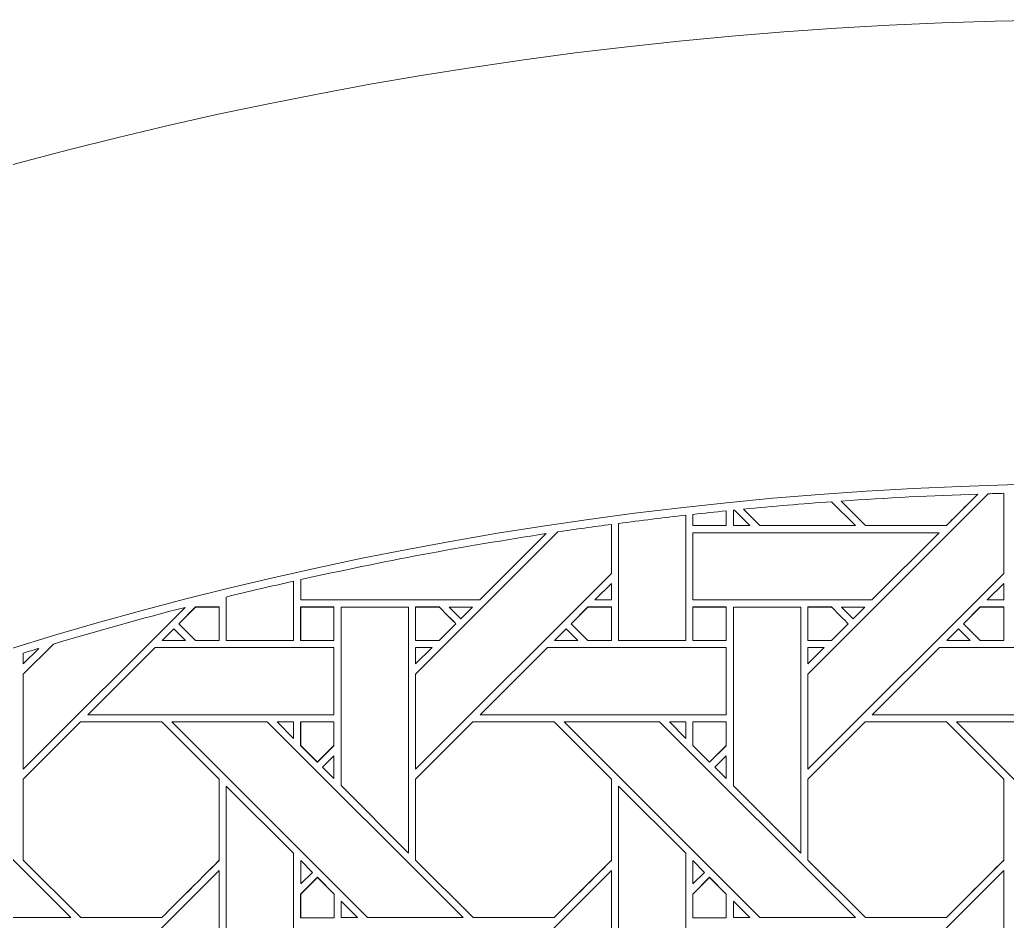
# Model space of a CAD drawing. Header units: inches. Extents: x 2.4 to 22.4, y -0.9 to 19.1.
# Drawn here: x 9.766 to 12.154, y 16.913 to 19.095 of the extents above; entities that cross this region are included whole.
import ezdxf

# ---------------------------------------------------------------- set-up
doc = ezdxf.new("R2010")
doc.units = ezdxf.units.IN
doc.header["$MEASUREMENT"] = 0
doc.layers.add('Design', color=7, linetype='Continuous', lineweight=0)

msp = doc.modelspace()

# ---------------------------------------------------------------- linework, layer by layer
at = {"layer": 'Design'}
for points, knots in [([(12.3829, 19.0948), (6.86, 19.0948), (2.3829, 14.6176), (2.3829, 9.0948), (2.3829, 3.5719), (6.86, -0.9052), (12.3829, -0.9052), (17.9057, -0.9052), (22.3829, 3.5719), (22.3829, 9.0948), (22.3829, 14.6176), (17.9057, 19.0948), (12.3829, 19.0948)], [0, 0, 0, 0, 1, 1, 1, 2, 2, 2, 3, 3, 3, 4, 4, 4, 4]), ([(12.3829, 17.972), (7.4801, 17.972), (3.5056, 13.9975), (3.5056, 9.0948), (3.5056, 4.192), (7.4801, 0.2175), (12.3829, 0.2175), (17.2856, 0.2175), (21.2601, 4.192), (21.2601, 9.0948), (21.2601, 13.9975), (17.2856, 17.972), (12.3829, 17.972)], [0, 0, 0, 0, 1, 1, 1, 2, 2, 2, 3, 3, 3, 4, 4, 4, 4]), ([(12.1453, 17.949), (12.1453, 17.949), (12.1453, 17.7552), (12.1453, 17.7552), (12.1453, 17.7552), (11.6717, 17.2815), (11.6717, 17.2815), (11.6717, 17.2815), (11.6717, 17.5116), (11.6717, 17.5116), (11.6717, 17.5116), (12.108, 17.9479), (12.108, 17.9479), (12.1204, 17.9482), (12.1329, 17.9487), (12.1453, 17.949)], [0, 0, 0, 0, 1, 1, 1, 2, 2, 2, 3, 3, 3, 4, 4, 4, 5, 5, 5, 5]), ([(12.0066, 17.8711), (12.0066, 17.8711), (11.8109, 17.8711), (11.8109, 17.8711), (11.8109, 17.8711), (11.7519, 17.9301), (11.7519, 17.9301), (11.8617, 17.9378), (11.972, 17.9434), (12.0826, 17.9471), (12.048, 17.9125), (12.0116, 17.8761), (12.0066, 17.8711)], [0, 0, 0, 0, 1, 1, 1, 2, 2, 2, 3, 3, 3, 4, 4, 4, 4]), ([(11.8109, 17.871), (11.8109, 17.871), (11.7519, 17.9301), (11.7519, 17.9301), (11.8618, 17.9378), (11.9721, 17.9434), (12.0828, 17.9471), (12.0828, 17.9471), (12.0066, 17.871), (12.0066, 17.871), (12.0066, 17.871), (11.8109, 17.871), (11.8109, 17.871)], [0, 0, 0, 0, 1, 1, 1, 2, 2, 2, 3, 3, 3, 4, 4, 4, 4]), ([(11.7867, 17.871), (11.7867, 17.871), (11.5556, 17.871), (11.5556, 17.871), (11.5556, 17.871), (11.5161, 17.9105), (11.5161, 17.9105), (11.5869, 17.9174), (11.6579, 17.9234), (11.7291, 17.9285), (11.7291, 17.9285), (11.7867, 17.871), (11.7867, 17.871)], [0, 0, 0, 0, 1, 1, 1, 2, 2, 2, 3, 3, 3, 4, 4, 4, 4]), ([(11.3765, 17.896), (11.3765, 17.896), (11.3765, 17.593), (11.3765, 17.593), (11.3765, 17.593), (11.2137, 17.593), (11.2137, 17.593), (11.2137, 17.593), (11.2137, 17.876), (11.2137, 17.876), (11.2679, 17.8831), (11.3221, 17.8899), (11.3765, 17.896)], [0, 0, 0, 0, 1, 1, 1, 2, 2, 2, 3, 3, 3, 4, 4, 4, 4]), ([(11.4744, 17.9064), (11.4744, 17.9064), (11.4744, 17.8709), (11.4744, 17.8709), (11.4744, 17.8709), (11.3938, 17.8709), (11.3938, 17.8709), (11.3938, 17.8709), (11.3938, 17.8979), (11.3938, 17.8979), (11.4206, 17.9009), (11.4475, 17.9037), (11.4744, 17.9064)], [0, 0, 0, 0, 1, 1, 1, 2, 2, 2, 3, 3, 3, 4, 4, 4, 4]), ([(11.4744, 17.9064), (11.4744, 17.9064), (11.4744, 17.8707), (11.4744, 17.8707), (11.4744, 17.8707), (11.3938, 17.8707), (11.3938, 17.8707), (11.3938, 17.8707), (11.3938, 17.8979), (11.3938, 17.8979), (11.4206, 17.9009), (11.4475, 17.9037), (11.4744, 17.9064)], [0, 0, 0, 0, 1, 1, 1, 2, 2, 2, 3, 3, 3, 4, 4, 4, 4]), ([(11.4917, 17.9082), (11.4917, 17.9082), (11.494, 17.9085), (11.494, 17.9085), (11.494, 17.9085), (11.5314, 17.871), (11.5314, 17.871), (11.5314, 17.871), (11.4917, 17.871), (11.4917, 17.871), (11.4917, 17.871), (11.4917, 17.9082), (11.4917, 17.9082)], [0, 0, 0, 0, 1, 1, 1, 2, 2, 2, 3, 3, 3, 4, 4, 4, 4]), ([(11.1966, 17.8738), (11.1966, 17.8738), (11.1966, 17.7552), (11.1966, 17.7552), (11.1966, 17.7552), (10.7229, 17.2815), (10.7229, 17.2815), (10.7229, 17.2815), (10.7229, 17.5116), (10.7229, 17.5116), (10.7229, 17.5116), (11.067, 17.8556), (11.067, 17.8556), (11.1101, 17.862), (11.1533, 17.868), (11.1966, 17.8738)], [0, 0, 0, 0, 1, 1, 1, 2, 2, 2, 3, 3, 3, 4, 4, 4, 5, 5, 5, 5]), ([(11.0384, 17.8513), (11.0384, 17.8513), (10.8781, 17.691), (10.8781, 17.691), (10.8781, 17.691), (10.4451, 17.691), (10.4451, 17.691), (10.4451, 17.691), (10.4451, 17.7401), (10.4451, 17.7401), (10.6413, 17.7839), (10.8391, 17.821), (11.0384, 17.8513)], [0, 0, 0, 0, 1, 1, 1, 2, 2, 2, 3, 3, 3, 4, 4, 4, 4]), ([(11.3938, 17.8537), (11.3938, 17.8537), (11.9895, 17.8537), (11.9895, 17.8537), (11.9895, 17.8537), (11.8268, 17.691), (11.8268, 17.691), (11.8268, 17.691), (11.3938, 17.691), (11.3938, 17.691), (11.3938, 17.691), (11.3938, 17.8537), (11.3938, 17.8537)], [0, 0, 0, 0, 1, 1, 1, 2, 2, 2, 3, 3, 3, 4, 4, 4, 4]), ([(10.4278, 17.7363), (10.4278, 17.7363), (10.4278, 17.593), (10.4278, 17.593), (10.4278, 17.593), (10.265, 17.593), (10.265, 17.593), (10.265, 17.593), (10.265, 17.698), (10.265, 17.698), (10.3192, 17.7113), (10.3734, 17.7241), (10.4278, 17.7363)], [0, 0, 0, 0, 1, 1, 1, 2, 2, 2, 3, 3, 3, 4, 4, 4, 4]), ([(11.1568, 17.691), (11.1568, 17.691), (11.1966, 17.7308), (11.1966, 17.7308), (11.1966, 17.7308), (11.1966, 17.691), (11.1966, 17.691), (11.1966, 17.691), (11.1568, 17.691), (11.1568, 17.691)], [0, 0, 0, 0, 1, 1, 1, 2, 2, 2, 3, 3, 3, 3]), ([(12.1056, 17.691), (12.1056, 17.691), (12.1453, 17.7308), (12.1453, 17.7308), (12.1453, 17.7308), (12.1453, 17.691), (12.1453, 17.691), (12.1453, 17.691), (12.1056, 17.691), (12.1056, 17.691)], [0, 0, 0, 0, 1, 1, 1, 2, 2, 2, 3, 3, 3, 3]), ([(10.2478, 17.5931), (10.2478, 17.5931), (10.1907, 17.5931), (10.1907, 17.5931), (10.1907, 17.5931), (10.1504, 17.6335), (10.1504, 17.6335), (10.1504, 17.6335), (10.1908, 17.6739), (10.1908, 17.6739), (10.1908, 17.6739), (10.2478, 17.6739), (10.2478, 17.6739), (10.2478, 17.6739), (10.2478, 17.5931), (10.2478, 17.5931)], [0, 0, 0, 0, 1, 1, 1, 2, 2, 2, 3, 3, 3, 4, 4, 4, 5, 5, 5, 5]), ([(10.1504, 17.6333), (10.1504, 17.6333), (10.1908, 17.6738), (10.1908, 17.6738), (10.1908, 17.6738), (10.2479, 17.6738), (10.2479, 17.6738), (10.2479, 17.6738), (10.2479, 17.593), (10.2479, 17.593), (10.2479, 17.593), (10.1908, 17.593), (10.1908, 17.593), (10.1908, 17.593), (10.1504, 17.6333), (10.1504, 17.6333)], [0, 0, 0, 0, 1, 1, 1, 2, 2, 2, 3, 3, 3, 4, 4, 4, 5, 5, 5, 5]), ([(10.5253, 17.5931), (10.5253, 17.5931), (10.445, 17.5931), (10.445, 17.5931), (10.445, 17.5931), (10.445, 17.6739), (10.445, 17.6739), (10.445, 17.6739), (10.5253, 17.6739), (10.5253, 17.6739), (10.5253, 17.6739), (10.5253, 17.5931), (10.5253, 17.5931)], [0, 0, 0, 0, 1, 1, 1, 2, 2, 2, 3, 3, 3, 4, 4, 4, 4]), ([(10.4451, 17.6737), (10.4451, 17.6737), (10.5253, 17.6737), (10.5253, 17.6737), (10.5253, 17.6737), (10.5253, 17.593), (10.5253, 17.593), (10.5253, 17.593), (10.4451, 17.593), (10.4451, 17.593), (10.4451, 17.593), (10.4451, 17.6737), (10.4451, 17.6737)], [0, 0, 0, 0, 1, 1, 1, 2, 2, 2, 3, 3, 3, 4, 4, 4, 4]), ([(10.5429, 17.2416), (10.5429, 17.2416), (10.5429, 17.6737), (10.5429, 17.6737), (10.5429, 17.6737), (10.7058, 17.6737), (10.7058, 17.6737), (10.7058, 17.6737), (10.7058, 17.0786), (10.7058, 17.0786), (10.7058, 17.0786), (10.5429, 17.2416), (10.5429, 17.2416)], [0, 0, 0, 0, 1, 1, 1, 2, 2, 2, 3, 3, 3, 4, 4, 4, 4]), ([(10.7229, 17.5931), (10.7229, 17.5931), (10.7229, 17.6739), (10.7229, 17.6739), (10.7229, 17.6739), (10.78, 17.6739), (10.78, 17.6739), (10.7851, 17.6688), (10.8159, 17.638), (10.8203, 17.6335), (10.8203, 17.6335), (10.7799, 17.5931), (10.7799, 17.5931), (10.7799, 17.5931), (10.7229, 17.5931), (10.7229, 17.5931)], [0, 0, 0, 0, 1, 1, 1, 2, 2, 2, 3, 3, 3, 4, 4, 4, 5, 5, 5, 5]), ([(10.7229, 17.593), (10.7229, 17.593), (10.7229, 17.6737), (10.7229, 17.6737), (10.7229, 17.6737), (10.78, 17.6737), (10.78, 17.6737), (10.7852, 17.6685), (10.816, 17.6377), (10.8203, 17.6334), (10.8203, 17.6334), (10.7799, 17.593), (10.7799, 17.593), (10.7799, 17.593), (10.7229, 17.593), (10.7229, 17.593)], [0, 0, 0, 0, 1, 1, 1, 2, 2, 2, 3, 3, 3, 4, 4, 4, 5, 5, 5, 5]), ([(10.8044, 17.6737), (10.8044, 17.6737), (10.8608, 17.6737), (10.8608, 17.6737), (10.8608, 17.6737), (10.8325, 17.6456), (10.8325, 17.6456), (10.8325, 17.6456), (10.8044, 17.6737), (10.8044, 17.6737)], [0, 0, 0, 0, 1, 1, 1, 2, 2, 2, 3, 3, 3, 3]), ([(11.1966, 17.5931), (11.1966, 17.5931), (11.1395, 17.5931), (11.1395, 17.5931), (11.1395, 17.5931), (11.0991, 17.6335), (11.0991, 17.6335), (11.0991, 17.6335), (11.1395, 17.6739), (11.1395, 17.6739), (11.1395, 17.6739), (11.1966, 17.6739), (11.1966, 17.6739), (11.1966, 17.6739), (11.1966, 17.5931), (11.1966, 17.5931)], [0, 0, 0, 0, 1, 1, 1, 2, 2, 2, 3, 3, 3, 4, 4, 4, 5, 5, 5, 5]), ([(11.1966, 17.6738), (11.1966, 17.6738), (11.1966, 17.593), (11.1966, 17.593), (11.1966, 17.593), (11.1395, 17.593), (11.1395, 17.593), (11.1395, 17.593), (11.0991, 17.6333), (11.0991, 17.6333), (11.0991, 17.6333), (11.1396, 17.6738), (11.1396, 17.6738), (11.1396, 17.6738), (11.1966, 17.6738), (11.1966, 17.6738)], [0, 0, 0, 0, 1, 1, 1, 2, 2, 2, 3, 3, 3, 4, 4, 4, 5, 5, 5, 5]), ([(11.474, 17.5931), (11.474, 17.5931), (11.3938, 17.5931), (11.3938, 17.5931), (11.3938, 17.5931), (11.3938, 17.6739), (11.3938, 17.6739), (11.3938, 17.6739), (11.474, 17.6739), (11.474, 17.6739), (11.474, 17.6739), (11.474, 17.5931), (11.474, 17.5931)], [0, 0, 0, 0, 1, 1, 1, 2, 2, 2, 3, 3, 3, 4, 4, 4, 4]), ([(11.4741, 17.593), (11.4741, 17.593), (11.3938, 17.593), (11.3938, 17.593), (11.3938, 17.593), (11.3938, 17.6737), (11.3938, 17.6737), (11.3938, 17.6737), (11.4741, 17.6737), (11.4741, 17.6737), (11.4741, 17.6737), (11.4741, 17.593), (11.4741, 17.593)], [0, 0, 0, 0, 1, 1, 1, 2, 2, 2, 3, 3, 3, 4, 4, 4, 4]), ([(11.4916, 17.2415), (11.4916, 17.2415), (11.4916, 17.6737), (11.4916, 17.6737), (11.4916, 17.6737), (11.6545, 17.6737), (11.6545, 17.6737), (11.6545, 17.6737), (11.6545, 17.0786), (11.6545, 17.0786), (11.6545, 17.0786), (11.4916, 17.2415), (11.4916, 17.2415)], [0, 0, 0, 0, 1, 1, 1, 2, 2, 2, 3, 3, 3, 4, 4, 4, 4]), ([(11.7286, 17.5931), (11.7286, 17.5931), (11.6716, 17.5931), (11.6716, 17.5931), (11.6716, 17.5931), (11.6716, 17.6739), (11.6716, 17.6739), (11.6716, 17.6739), (11.7287, 17.6739), (11.7287, 17.6739), (11.7338, 17.6688), (11.7646, 17.638), (11.769, 17.6335), (11.769, 17.6335), (11.7286, 17.5931), (11.7286, 17.5931)], [0, 0, 0, 0, 1, 1, 1, 2, 2, 2, 3, 3, 3, 4, 4, 4, 5, 5, 5, 5]), ([(11.6717, 17.593), (11.6717, 17.593), (11.6717, 17.6737), (11.6717, 17.6737), (11.6717, 17.6737), (11.7287, 17.6737), (11.7287, 17.6737), (11.7339, 17.6686), (11.7646, 17.6378), (11.7691, 17.6334), (11.7691, 17.6334), (11.7286, 17.593), (11.7286, 17.593), (11.7286, 17.593), (11.6717, 17.593), (11.6717, 17.593)], [0, 0, 0, 0, 1, 1, 1, 2, 2, 2, 3, 3, 3, 4, 4, 4, 5, 5, 5, 5]), ([(11.7531, 17.6737), (11.7531, 17.6737), (11.8096, 17.6737), (11.8096, 17.6737), (11.8096, 17.6737), (11.7813, 17.6456), (11.7813, 17.6456), (11.7813, 17.6456), (11.7531, 17.6737), (11.7531, 17.6737)], [0, 0, 0, 0, 1, 1, 1, 2, 2, 2, 3, 3, 3, 3]), ([(12.0478, 17.6335), (12.0478, 17.6335), (12.0883, 17.6739), (12.0883, 17.6739), (12.0883, 17.6739), (12.1453, 17.6739), (12.1453, 17.6739), (12.1453, 17.6739), (12.1453, 17.5931), (12.1453, 17.5931), (12.1453, 17.5931), (12.0882, 17.5931), (12.0882, 17.5931), (12.0882, 17.5931), (12.0478, 17.6335), (12.0478, 17.6335)], [0, 0, 0, 0, 1, 1, 1, 2, 2, 2, 3, 3, 3, 4, 4, 4, 5, 5, 5, 5]), ([(12.1453, 17.6738), (12.1453, 17.6738), (12.1453, 17.593), (12.1453, 17.593), (12.1453, 17.593), (12.0882, 17.593), (12.0882, 17.593), (12.0882, 17.593), (12.0479, 17.6333), (12.0479, 17.6333), (12.0479, 17.6333), (12.0883, 17.6738), (12.0883, 17.6738), (12.0883, 17.6738), (12.1453, 17.6738), (12.1453, 17.6738)], [0, 0, 0, 0, 1, 1, 1, 2, 2, 2, 3, 3, 3, 4, 4, 4, 5, 5, 5, 5]), ([(10.1657, 17.673), (10.1657, 17.673), (9.7742, 17.2815), (9.7742, 17.2815), (9.7742, 17.2815), (9.7742, 17.5116), (9.7742, 17.5116), (9.7742, 17.5116), (9.8469, 17.5843), (9.8469, 17.5843), (9.9526, 17.6159), (10.0589, 17.6455), (10.1657, 17.673)], [0, 0, 0, 0, 1, 1, 1, 2, 2, 2, 3, 3, 3, 4, 4, 4, 4]), ([(10.1666, 17.593), (10.1666, 17.593), (10.11, 17.593), (10.11, 17.593), (10.11, 17.593), (10.1383, 17.6212), (10.1383, 17.6212), (10.1383, 17.6212), (10.1666, 17.593), (10.1666, 17.593)], [0, 0, 0, 0, 1, 1, 1, 2, 2, 2, 3, 3, 3, 3]), ([(11.1153, 17.593), (11.1153, 17.593), (11.0588, 17.593), (11.0588, 17.593), (11.0588, 17.593), (11.087, 17.6212), (11.087, 17.6212), (11.087, 17.6212), (11.1153, 17.593), (11.1153, 17.593)], [0, 0, 0, 0, 1, 1, 1, 2, 2, 2, 3, 3, 3, 3]), ([(12.064, 17.593), (12.064, 17.593), (12.0075, 17.593), (12.0075, 17.593), (12.0075, 17.593), (12.0358, 17.6212), (12.0358, 17.6212), (12.0358, 17.6212), (12.064, 17.593), (12.064, 17.593)], [0, 0, 0, 0, 1, 1, 1, 2, 2, 2, 3, 3, 3, 3]), ([(9.7742, 17.5623), (9.7868, 17.5662), (9.7994, 17.5699), (9.812, 17.5737), (9.812, 17.5737), (9.7742, 17.536), (9.7742, 17.536), (9.7742, 17.536), (9.7742, 17.5623), (9.7742, 17.5623)], [0, 0, 0, 0, 1, 1, 1, 2, 2, 2, 3, 3, 3, 3]), ([(10.5253, 17.5758), (10.5253, 17.5758), (10.5253, 17.413), (10.5253, 17.413), (10.5253, 17.413), (9.9301, 17.413), (9.9301, 17.413), (9.9301, 17.413), (10.0929, 17.5758), (10.0929, 17.5758), (10.0929, 17.5758), (10.5253, 17.5758), (10.5253, 17.5758)], [0, 0, 0, 0, 1, 1, 1, 2, 2, 2, 3, 3, 3, 4, 4, 4, 4]), ([(10.7628, 17.5758), (10.7628, 17.5758), (10.7229, 17.536), (10.7229, 17.536), (10.7229, 17.536), (10.7229, 17.5758), (10.7229, 17.5758), (10.7229, 17.5758), (10.7628, 17.5758), (10.7628, 17.5758)], [0, 0, 0, 0, 1, 1, 1, 2, 2, 2, 3, 3, 3, 3]), ([(11.4741, 17.5758), (11.4741, 17.5758), (11.4741, 17.413), (11.4741, 17.413), (11.4741, 17.413), (10.8788, 17.413), (10.8788, 17.413), (10.8788, 17.413), (11.0416, 17.5758), (11.0416, 17.5758), (11.0416, 17.5758), (11.4741, 17.5758), (11.4741, 17.5758)], [0, 0, 0, 0, 1, 1, 1, 2, 2, 2, 3, 3, 3, 4, 4, 4, 4]), ([(11.7115, 17.5758), (11.7115, 17.5758), (11.6717, 17.536), (11.6717, 17.536), (11.6717, 17.536), (11.6717, 17.5758), (11.6717, 17.5758), (11.6717, 17.5758), (11.7115, 17.5758), (11.7115, 17.5758)], [0, 0, 0, 0, 1, 1, 1, 2, 2, 2, 3, 3, 3, 3]), ([(12.4228, 17.5758), (12.4228, 17.5758), (12.4228, 17.413), (12.4228, 17.413), (12.4228, 17.413), (11.8275, 17.413), (11.8275, 17.413), (11.8275, 17.413), (11.9904, 17.5758), (11.9904, 17.5758), (11.9904, 17.5758), (12.4228, 17.5758), (12.4228, 17.5758)], [0, 0, 0, 0, 1, 1, 1, 2, 2, 2, 3, 3, 3, 4, 4, 4, 4]), ([(9.286, 17.3959), (9.286, 17.3959), (9.4156, 17.3959), (9.4156, 17.3959), (9.4156, 17.3959), (9.8892, 16.9222), (9.8892, 16.9222), (9.8892, 16.9222), (9.6582, 16.9222), (9.6582, 16.9222), (9.6582, 16.9222), (9.2125, 17.3681), (9.2125, 17.3681), (9.2369, 17.3775), (9.2614, 17.3867), (9.286, 17.3959)], [0, 0, 0, 0, 1, 1, 1, 2, 2, 2, 3, 3, 3, 4, 4, 4, 5, 5, 5, 5]), ([(10.2478, 17.2573), (10.2478, 17.2573), (10.2478, 17.0611), (10.2478, 17.0611), (10.23, 17.0431), (10.1181, 16.9314), (10.1091, 16.9224), (10.1091, 16.9224), (9.9134, 16.9224), (9.9134, 16.9224), (9.9134, 16.9224), (9.7742, 17.0616), (9.7742, 17.0616), (9.7742, 17.0616), (9.7742, 17.2573), (9.7742, 17.2573), (9.7742, 17.2573), (9.9129, 17.396), (9.9129, 17.396), (9.9129, 17.396), (10.1091, 17.396), (10.1091, 17.396), (10.1091, 17.396), (10.2478, 17.2573), (10.2478, 17.2573)], [0, 0, 0, 0, 1, 1, 1, 2, 2, 2, 3, 3, 3, 4, 4, 4, 5, 5, 5, 6, 6, 6, 7, 7, 7, 8, 8, 8, 8]), ([(10.1091, 17.3959), (10.1091, 17.3959), (10.2479, 17.2572), (10.2479, 17.2572), (10.2479, 17.2572), (10.2479, 17.0609), (10.2479, 17.0609), (10.23, 17.0429), (10.1181, 16.9312), (10.1092, 16.9222), (10.1092, 16.9222), (9.9135, 16.9222), (9.9135, 16.9222), (9.9135, 16.9222), (9.7742, 17.0615), (9.7742, 17.0615), (9.7742, 17.0615), (9.7742, 17.2571), (9.7742, 17.2571), (9.7742, 17.2571), (9.9129, 17.3959), (9.9129, 17.3959), (9.9129, 17.3959), (10.1091, 17.3959), (10.1091, 17.3959)], [0, 0, 0, 0, 1, 1, 1, 2, 2, 2, 3, 3, 3, 4, 4, 4, 5, 5, 5, 6, 6, 6, 7, 7, 7, 8, 8, 8, 8]), ([(10.838, 16.9222), (10.838, 16.9222), (10.6069, 16.9222), (10.6069, 16.9222), (10.6069, 16.9222), (10.1334, 17.3959), (10.1334, 17.3959), (10.1334, 17.3959), (10.3643, 17.3959), (10.3643, 17.3959), (10.3643, 17.3959), (10.838, 16.9222), (10.838, 16.9222)], [0, 0, 0, 0, 1, 1, 1, 2, 2, 2, 3, 3, 3, 4, 4, 4, 4]), ([(10.3884, 17.3959), (10.3884, 17.3959), (10.4279, 17.3959), (10.4279, 17.3959), (10.4279, 17.3959), (10.4279, 17.356), (10.4279, 17.356), (10.4279, 17.356), (10.3884, 17.3959), (10.3884, 17.3959)], [0, 0, 0, 0, 1, 1, 1, 2, 2, 2, 3, 3, 3, 3]), ([(10.5253, 17.396), (10.5253, 17.396), (10.5253, 17.3384), (10.5253, 17.3384), (10.5253, 17.3384), (10.4853, 17.2985), (10.4853, 17.2985), (10.4853, 17.2985), (10.445, 17.3388), (10.445, 17.3388), (10.445, 17.3388), (10.445, 17.396), (10.445, 17.396), (10.445, 17.396), (10.5253, 17.396), (10.5253, 17.396)], [0, 0, 0, 0, 1, 1, 1, 2, 2, 2, 3, 3, 3, 4, 4, 4, 5, 5, 5, 5]), ([(10.4854, 17.2983), (10.4854, 17.2983), (10.4451, 17.3387), (10.4451, 17.3387), (10.4451, 17.3387), (10.4451, 17.3959), (10.4451, 17.3959), (10.4451, 17.3959), (10.5253, 17.3959), (10.5253, 17.3959), (10.5253, 17.3959), (10.5253, 17.3383), (10.5253, 17.3383), (10.5253, 17.3383), (10.4854, 17.2983), (10.4854, 17.2983)], [0, 0, 0, 0, 1, 1, 1, 2, 2, 2, 3, 3, 3, 4, 4, 4, 5, 5, 5, 5]), ([(10.8616, 17.396), (10.8616, 17.396), (11.0578, 17.396), (11.0578, 17.396), (11.0578, 17.396), (11.1966, 17.2573), (11.1966, 17.2573), (11.1966, 17.2573), (11.1966, 17.0611), (11.1966, 17.0611), (11.1788, 17.0431), (11.0668, 16.9314), (11.0579, 16.9224), (11.0579, 16.9224), (10.8621, 16.9224), (10.8621, 16.9224), (10.8621, 16.9224), (10.7229, 17.0616), (10.7229, 17.0616), (10.7229, 17.0616), (10.7229, 17.2573), (10.7229, 17.2573), (10.7229, 17.2573), (10.8616, 17.396), (10.8616, 17.396)], [0, 0, 0, 0, 1, 1, 1, 2, 2, 2, 3, 3, 3, 4, 4, 4, 5, 5, 5, 6, 6, 6, 7, 7, 7, 8, 8, 8, 8]), ([(11.0579, 17.3959), (11.0579, 17.3959), (11.1966, 17.2572), (11.1966, 17.2572), (11.1966, 17.2572), (11.1966, 17.0609), (11.1966, 17.0609), (11.1787, 17.0429), (11.0668, 16.9312), (11.0579, 16.9222), (11.0579, 16.9222), (10.8622, 16.9222), (10.8622, 16.9222), (10.8622, 16.9222), (10.7229, 17.0615), (10.7229, 17.0615), (10.7229, 17.0615), (10.7229, 17.2572), (10.7229, 17.2572), (10.7229, 17.2572), (10.8616, 17.3959), (10.8616, 17.3959), (10.8616, 17.3959), (11.0579, 17.3959), (11.0579, 17.3959)], [0, 0, 0, 0, 1, 1, 1, 2, 2, 2, 3, 3, 3, 4, 4, 4, 5, 5, 5, 6, 6, 6, 7, 7, 7, 8, 8, 8, 8]), ([(11.7867, 16.9222), (11.7867, 16.9222), (11.5557, 16.9222), (11.5557, 16.9222), (11.5557, 16.9222), (11.0821, 17.3959), (11.0821, 17.3959), (11.0821, 17.3959), (11.313, 17.3959), (11.313, 17.3959), (11.313, 17.3959), (11.7867, 16.9222), (11.7867, 16.9222)], [0, 0, 0, 0, 1, 1, 1, 2, 2, 2, 3, 3, 3, 4, 4, 4, 4]), ([(11.3372, 17.3959), (11.3372, 17.3959), (11.3766, 17.3959), (11.3766, 17.3959), (11.3766, 17.3959), (11.3766, 17.356), (11.3766, 17.356), (11.3766, 17.356), (11.3372, 17.3959), (11.3372, 17.3959)], [0, 0, 0, 0, 1, 1, 1, 2, 2, 2, 3, 3, 3, 3]), ([(11.474, 17.396), (11.474, 17.396), (11.474, 17.3384), (11.474, 17.3384), (11.474, 17.3384), (11.4341, 17.2985), (11.4341, 17.2985), (11.4341, 17.2985), (11.3938, 17.3388), (11.3938, 17.3388), (11.3938, 17.3388), (11.3938, 17.396), (11.3938, 17.396), (11.3938, 17.396), (11.474, 17.396), (11.474, 17.396)], [0, 0, 0, 0, 1, 1, 1, 2, 2, 2, 3, 3, 3, 4, 4, 4, 5, 5, 5, 5]), ([(11.4341, 17.2983), (11.4341, 17.2983), (11.3938, 17.3387), (11.3938, 17.3387), (11.3938, 17.3387), (11.3938, 17.3959), (11.3938, 17.3959), (11.3938, 17.3959), (11.4741, 17.3959), (11.4741, 17.3959), (11.4741, 17.3959), (11.4741, 17.3383), (11.4741, 17.3383), (11.4741, 17.3383), (11.4341, 17.2983), (11.4341, 17.2983)], [0, 0, 0, 0, 1, 1, 1, 2, 2, 2, 3, 3, 3, 4, 4, 4, 5, 5, 5, 5]), ([(12.1453, 17.2573), (12.1453, 17.2573), (12.1453, 17.0611), (12.1453, 17.0611), (12.1275, 17.0431), (12.0156, 16.9314), (12.0066, 16.9224), (12.0066, 16.9224), (11.8109, 16.9224), (11.8109, 16.9224), (11.8109, 16.9224), (11.6716, 17.0616), (11.6716, 17.0616), (11.6716, 17.0616), (11.6716, 17.2572), (11.6716, 17.2572), (11.6716, 17.2572), (11.8104, 17.396), (11.8104, 17.396), (11.8104, 17.396), (12.0066, 17.396), (12.0066, 17.396), (12.0066, 17.396), (12.1453, 17.2573), (12.1453, 17.2573)], [0, 0, 0, 0, 1, 1, 1, 2, 2, 2, 3, 3, 3, 4, 4, 4, 5, 5, 5, 6, 6, 6, 7, 7, 7, 8, 8, 8, 8]), ([(12.0066, 17.3959), (12.0066, 17.3959), (12.1453, 17.2571), (12.1453, 17.2571), (12.1453, 17.2571), (12.1453, 17.0609), (12.1453, 17.0609), (12.1275, 17.043), (12.0156, 16.9312), (12.0066, 16.9222), (12.0066, 16.9222), (11.8109, 16.9222), (11.8109, 16.9222), (11.8109, 16.9222), (11.6716, 17.0615), (11.6716, 17.0615), (11.6716, 17.0615), (11.6716, 17.2572), (11.6716, 17.2572), (11.6716, 17.2572), (11.8104, 17.3959), (11.8104, 17.3959), (11.8104, 17.3959), (12.0066, 17.3959), (12.0066, 17.3959)], [0, 0, 0, 0, 1, 1, 1, 2, 2, 2, 3, 3, 3, 4, 4, 4, 5, 5, 5, 6, 6, 6, 7, 7, 7, 8, 8, 8, 8]), ([(12.7354, 16.9222), (12.7354, 16.9222), (12.5044, 16.9222), (12.5044, 16.9222), (12.5044, 16.9222), (12.0308, 17.3959), (12.0308, 17.3959), (12.0308, 17.3959), (12.2618, 17.3959), (12.2618, 17.3959), (12.2618, 17.3959), (12.7354, 16.9222), (12.7354, 16.9222)], [0, 0, 0, 0, 1, 1, 1, 2, 2, 2, 3, 3, 3, 4, 4, 4, 4]), ([(10.5253, 17.314), (10.5253, 17.314), (10.5253, 17.2589), (10.5253, 17.2589), (10.5253, 17.2589), (10.4976, 17.2863), (10.4976, 17.2863), (10.4976, 17.2863), (10.5253, 17.314), (10.5253, 17.314)], [0, 0, 0, 0, 1, 1, 1, 2, 2, 2, 3, 3, 3, 3]), ([(11.4741, 17.314), (11.4741, 17.314), (11.4741, 17.2589), (11.4741, 17.2589), (11.4741, 17.2589), (11.4463, 17.2863), (11.4463, 17.2863), (11.4463, 17.2863), (11.4741, 17.314), (11.4741, 17.314)], [0, 0, 0, 0, 1, 1, 1, 2, 2, 2, 3, 3, 3, 3]), ([(10.265, 16.6442), (10.265, 16.6442), (10.265, 17.2401), (10.265, 17.2401), (10.265, 17.2401), (10.4278, 17.0779), (10.4278, 17.0779), (10.4278, 17.0779), (10.4278, 16.6442), (10.4278, 16.6442), (10.4278, 16.6442), (10.265, 16.6442), (10.265, 16.6442)], [0, 0, 0, 0, 1, 1, 1, 2, 2, 2, 3, 3, 3, 4, 4, 4, 4]), ([(11.2137, 16.6442), (11.2137, 16.6442), (11.2137, 17.2401), (11.2137, 17.2401), (11.2137, 17.2401), (11.3765, 17.0779), (11.3765, 17.0779), (11.3765, 17.0779), (11.3765, 16.6442), (11.3765, 16.6442), (11.3765, 16.6442), (11.2137, 16.6442), (11.2137, 16.6442)], [0, 0, 0, 0, 1, 1, 1, 2, 2, 2, 3, 3, 3, 4, 4, 4, 4]), ([(10.4451, 17.0037), (10.4451, 17.0037), (10.4451, 17.0604), (10.4451, 17.0604), (10.4451, 17.0604), (10.4733, 17.0318), (10.4733, 17.0318), (10.4733, 17.0318), (10.4451, 17.0037), (10.4451, 17.0037)], [0, 0, 0, 0, 1, 1, 1, 2, 2, 2, 3, 3, 3, 3]), ([(11.3938, 17.0037), (11.3938, 17.0037), (11.3938, 17.0604), (11.3938, 17.0604), (11.3938, 17.0604), (11.422, 17.0318), (11.422, 17.0318), (11.422, 17.0318), (11.3938, 17.0037), (11.3938, 17.0037)], [0, 0, 0, 0, 1, 1, 1, 2, 2, 2, 3, 3, 3, 3]), ([(10.2479, 16.8065), (10.2479, 16.8065), (9.7742, 16.3328), (9.7742, 16.3328), (9.7742, 16.3328), (9.7742, 16.5629), (9.7742, 16.5629), (9.7742, 16.5629), (10.2479, 17.0365), (10.2479, 17.0365), (10.2479, 17.0365), (10.2479, 16.8065), (10.2479, 16.8065)], [0, 0, 0, 0, 1, 1, 1, 2, 2, 2, 3, 3, 3, 4, 4, 4, 4]), ([(11.1966, 16.8065), (11.1966, 16.8065), (10.7229, 16.3328), (10.7229, 16.3328), (10.7229, 16.3328), (10.7229, 16.5629), (10.7229, 16.5629), (10.7229, 16.5629), (11.1966, 17.0365), (11.1966, 17.0365), (11.1966, 17.0365), (11.1966, 16.8065), (11.1966, 16.8065)], [0, 0, 0, 0, 1, 1, 1, 2, 2, 2, 3, 3, 3, 4, 4, 4, 4]), ([(12.1453, 16.8065), (12.1453, 16.8065), (11.6717, 16.3328), (11.6717, 16.3328), (11.6717, 16.3328), (11.6717, 16.5629), (11.6717, 16.5629), (11.6717, 16.5629), (12.1453, 17.0365), (12.1453, 17.0365), (12.1453, 17.0365), (12.1453, 16.8065), (12.1453, 16.8065)], [0, 0, 0, 0, 1, 1, 1, 2, 2, 2, 3, 3, 3, 4, 4, 4, 4]), ([(10.5257, 16.9221), (10.5257, 16.9221), (10.445, 16.9221), (10.445, 16.9221), (10.445, 16.9221), (10.445, 16.9794), (10.445, 16.9794), (10.445, 16.9794), (10.4854, 17.0198), (10.4854, 17.0198), (10.4854, 17.0198), (10.5257, 16.9794), (10.5257, 16.9794), (10.5257, 16.9794), (10.5257, 16.9221), (10.5257, 16.9221)], [0, 0, 0, 0, 1, 1, 1, 2, 2, 2, 3, 3, 3, 4, 4, 4, 5, 5, 5, 5]), ([(10.4854, 17.0196), (10.4854, 17.0196), (10.5258, 16.9793), (10.5258, 16.9793), (10.5258, 16.9793), (10.5258, 16.922), (10.5258, 16.922), (10.5258, 16.922), (10.4451, 16.922), (10.4451, 16.922), (10.4451, 16.922), (10.4451, 16.9793), (10.4451, 16.9793), (10.4451, 16.9793), (10.4854, 17.0196), (10.4854, 17.0196)], [0, 0, 0, 0, 1, 1, 1, 2, 2, 2, 3, 3, 3, 4, 4, 4, 5, 5, 5, 5]), ([(11.4744, 16.9221), (11.4744, 16.9221), (11.3938, 16.9221), (11.3938, 16.9221), (11.3938, 16.9221), (11.3938, 16.9794), (11.3938, 16.9794), (11.3938, 16.9794), (11.4341, 17.0198), (11.4341, 17.0198), (11.4341, 17.0198), (11.4744, 16.9794), (11.4744, 16.9794), (11.4744, 16.9794), (11.4744, 16.9221), (11.4744, 16.9221)], [0, 0, 0, 0, 1, 1, 1, 2, 2, 2, 3, 3, 3, 4, 4, 4, 5, 5, 5, 5]), ([(11.4341, 17.0196), (11.4341, 17.0196), (11.4745, 16.9793), (11.4745, 16.9793), (11.4745, 16.9793), (11.4745, 16.922), (11.4745, 16.922), (11.4745, 16.922), (11.3938, 16.922), (11.3938, 16.922), (11.3938, 16.922), (11.3938, 16.9793), (11.3938, 16.9793), (11.3938, 16.9793), (11.4341, 17.0196), (11.4341, 17.0196)], [0, 0, 0, 0, 1, 1, 1, 2, 2, 2, 3, 3, 3, 4, 4, 4, 5, 5, 5, 5]), ([(10.543, 16.9222), (10.543, 16.9222), (10.543, 16.962), (10.543, 16.962), (10.543, 16.962), (10.5827, 16.9222), (10.5827, 16.9222), (10.5827, 16.9222), (10.543, 16.9222), (10.543, 16.9222)], [0, 0, 0, 0, 1, 1, 1, 2, 2, 2, 3, 3, 3, 3]), ([(11.4917, 16.9222), (11.4917, 16.9222), (11.4917, 16.962), (11.4917, 16.962), (11.4917, 16.962), (11.5314, 16.9222), (11.5314, 16.9222), (11.5314, 16.9222), (11.4917, 16.9222), (11.4917, 16.9222)], [0, 0, 0, 0, 1, 1, 1, 2, 2, 2, 3, 3, 3, 3])]:
    msp.add_open_spline(points, degree=3, knots=knots, dxfattribs=at)

doc.saveas('drawing.dxf')
